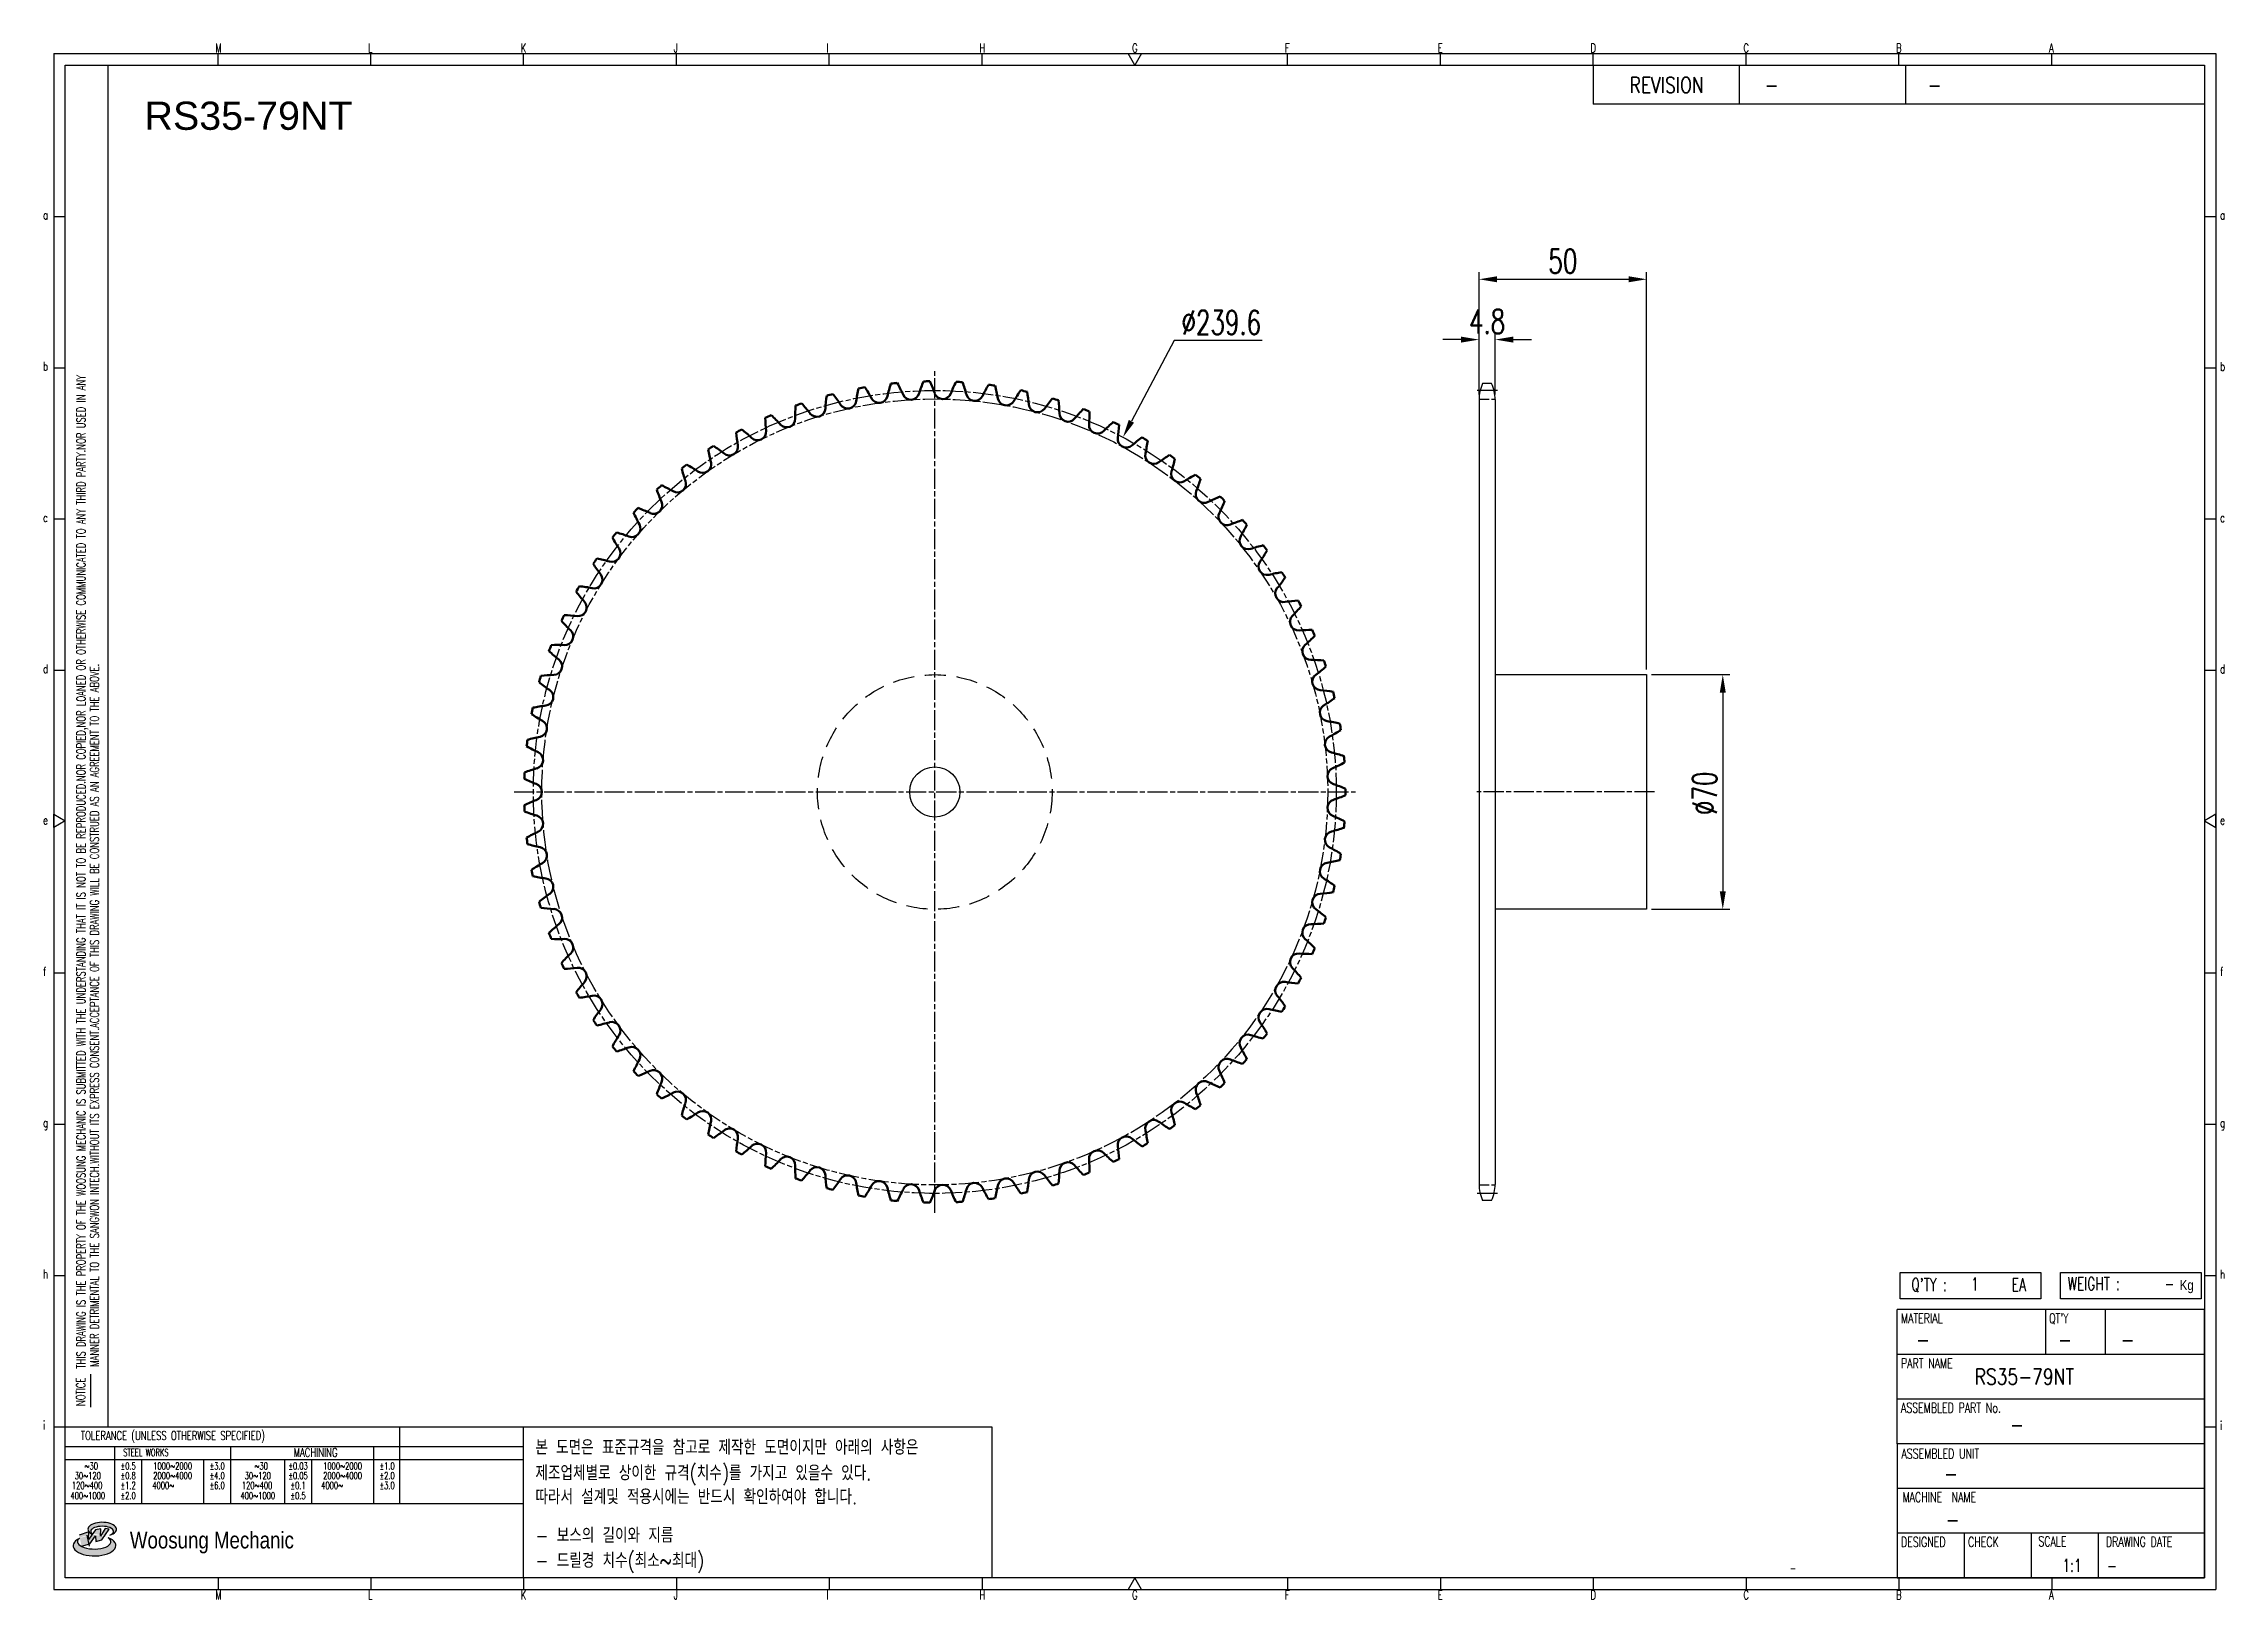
# Model space of a CAD drawing. Header units: millimetres. Extents: x -44813 to -44162, y 1095 to 1559.
import ezdxf
from ezdxf.enums import TextEntityAlignment as Align

# ---------------------------------------------------------------- set-up
doc = ezdxf.new("R2010")
doc.units = ezdxf.units.MM
for name, pattern in [('AM_ISO02W050', [7.5, 6, -1.5]), ('AM_ISO02W050x2', [3.75, 3, -0.75]), ('AM_ISO08W050', [18, 12, -1.5, 3, -1.5]), ('AM_ISO08W050x2', [9, 6, -0.75, 1.5, -0.75]), ('HIDDEN', [9.525, 6.35, -3.175])]:
    doc.linetypes.add(name, pattern=pattern)
for name, color, linetype, lineweight in [('AM_0N', 7, 'Continuous', 50), ('AM_3N', 6, 'AM_ISO02W050', 25), ('AM_7', 4, 'AM_ISO08W050', 25), ('AM_7N', 4, 'AM_ISO08W050', 25)]:
    doc.layers.add(name, color=color, linetype=linetype, lineweight=lineweight)
for name, color, linetype in [('HL', 2, 'HIDDEN'), ('S-DIM', 7, 'Continuous'), ('TITLE', 7, 'Continuous'), ('도면레이아웃', 7, 'Continuous')]:
    doc.layers.add(name, color=color, linetype=linetype)
doc.styles.add('HAN', font='ROMANS.shx', dxfattribs={"width": 0.7, "bigfont": 'whgtxt.shx'})
doc.styles.add('HKD_ST2', font='romans.shx', dxfattribs={"width": 0.7, "height": 4, "bigfont": '@extfont2.shx'})
doc.styles.add('HSG', font='SIMPLEX.shx', dxfattribs={"width": 0.7, "bigfont": 'HSG.shx'})
doc.styles.add('ROMANS', font='romans.shx', dxfattribs={"width": 0.7, "bigfont": 'whgtxt.shx'})
doc.styles.add('SLDTEXTSTYLE4', font='arial.ttf', dxfattribs={"width": 0.8})
doc.styles.get("Standard").update_dxf_attribs({"font": 'arial.ttf'})
doc.dimstyles.new('APP16', dxfattribs={"dimscale": 3, "dimtxt": 2.4, "dimasz": 1.8, "dimexe": 0.7, "dimexo": 0.5, "dimgap": 0.6, "dimtad": 1, "dimtoh": 1, "dimdec": 1, "dimrnd": 0.01, "dimzin": 9, "dimdsep": 46, "dimtxsty": 'HSG', "dimcen": 0, "dimclrd": 1, "dimclre": 1, "dimclrt": 256, "dimazin": 2, "dimtp": 1, "dimtm": 1, "dimtfac": 0.5, "dimtdec": 1, "dimtofl": 0, "dimtmove": 0, "dimatfit": 3, "dimfxl": 0, "dimtvp": 1, "dimtolj": 2, "dimlwd": -1, "dimlwe": -1, "dimarcsym": 0})

# ---------------------------------------------------------------- blocks, each defined once
blk = doc.blocks.new('SUYWSHJH')
at = {"layer": '도면레이아웃'}
h = blk.add_hatch(color=10, dxfattribs=at)
h.paths.add_polyline_path([(1.544, 35.177), (1.554, 34.966), (1.779, 35.034), (2.054, 35.422), (1.908, 35.446), (1.728, 35.167), (1.741, 35.439), (1.547, 35.405), (1.292, 35.041), (1.295, 35.33), (0.943, 35.208), (1.03, 34.8), (1.336, 34.885)])
edge = h.paths.add_edge_path()
edge.add_ellipse((1.795, 35.421), major_axis=(-0.53, 0), ratio=0.487785, start_angle=122.36065, end_angle=403.39574)
edge.add_line((1.411, 35.244), (1.419, 35.261))
edge.add_ellipse((1.798, 35.344), major_axis=(-0.423, 0), ratio=0.444396, start_angle=131.58977, end_angle=386.19408, ccw=False)
edge = h.paths.add_edge_path()
edge.add_ellipse((1.512, 34.815), major_axis=(-0.793, 0), ratio=0.480113, start_angle=314.67633, end_angle=590.85213)
edge.add_ellipse((1.501, 34.958), major_axis=(-0.62, 0), ratio=0.43311, start_angle=331.7024, end_angle=574.42495, ccw=False)
for p, q in [((0, 90.118), (80.15, 90.118)), ((0, 90.118), (0, 33.191)), ((6.089, 89.693), (6.089, 90.118)), ((11.753, 89.693), (11.753, 90.118)), ((17.418, 89.693), (17.418, 90.118)), ((23.082, 89.693), (23.082, 90.118)), ((28.746, 89.693), (28.746, 90.118)), ((34.411, 89.693), (34.411, 90.118)), ((45.739, 89.693), (45.739, 90.118)), ((51.404, 89.693), (51.404, 90.118)), ((57.068, 89.693), (57.068, 90.118)), ((62.732, 89.693), (62.732, 90.118)), ((68.397, 89.693), (68.397, 90.118)), ((74.061, 89.693), (74.061, 90.118)), ((80.15, 90.118), (80.15, 33.191)), ((0, 84.085), (0.425, 84.085)), ((79.725, 84.085), (80.15, 84.085)), ((0, 78.478), (0.425, 78.478)), ((79.725, 78.478), (80.15, 78.478)), ((0, 72.87), (0.425, 72.87)), ((79.725, 72.87), (80.15, 72.87)), ((0, 67.262), (0.425, 67.262)), ((79.725, 67.262), (80.15, 67.262)), ((0, 56.047), (0.425, 56.047)), ((79.725, 56.047), (80.15, 56.047)), ((0, 50.439), (0.425, 50.439)), ((79.725, 50.439), (80.15, 50.439)), ((0, 44.832), (0.425, 44.832)), ((79.725, 44.832), (80.15, 44.832)), ((1.377, 39.947), (1.377, 41.174)), ((0, 39.224), (0.425, 39.224)), ((79.725, 39.224), (80.15, 39.224)), ((0, 33.191), (80.15, 33.191)), ((6.089, 33.616), (6.089, 33.191)), ((11.753, 33.616), (11.753, 33.191)), ((17.418, 33.616), (17.418, 33.191)), ((23.082, 33.616), (23.082, 33.191)), ((28.746, 33.616), (28.746, 33.191)), ((34.411, 33.616), (34.411, 33.191)), ((45.739, 33.616), (45.739, 33.191)), ((51.404, 33.616), (51.404, 33.191)), ((57.068, 33.616), (57.068, 33.191)), ((62.732, 33.616), (62.732, 33.191)), ((68.397, 33.616), (68.397, 33.191)), ((74.061, 33.616), (74.061, 33.191))]:
    blk.add_line(p, q)
at = {"color": 2}
for p, q in [((2.017, 39.224), (2.017, 89.693)), ((0.425, 39.224), (17.418, 39.224)), ((12.816, 39.224), (12.816, 36.382)), ((17.418, 33.616), (17.418, 39.224)), ((0.425, 38.487), (17.418, 38.487)), ((0.425, 38.012), (17.418, 38.012)), ((2.257, 38.487), (2.257, 36.382)), ((3.257, 38.012), (3.257, 36.382)), ((5.557, 38.012), (5.557, 36.382)), ((6.557, 38.5), (6.557, 36.382)), ((8.557, 38.012), (8.557, 36.382)), ((9.557, 38.026), (9.557, 36.382)), ((11.857, 38.487), (11.857, 36.382)), ((0.425, 36.382), (17.418, 36.382))]:
    blk.add_line(p, q, dxfattribs=at)
at = {"color": 6, "ltscale": 0.5}
for p, q in [((57.068, 89.693), (57.068, 88.246)), ((62.47, 89.693), (62.47, 88.246)), ((68.635, 89.693), (68.635, 88.246)), ((79.725, 88.246), (57.068, 88.246)), ((68.336, 38.59), (68.336, 43.563)), ((79.725, 43.563), (68.336, 43.563)), ((73.827, 43.563), (73.827, 41.905)), ((76.037, 43.563), (76.037, 41.905)), ((79.725, 38.59), (79.725, 43.563)), ((79.725, 41.905), (68.336, 41.905)), ((79.725, 40.248), (68.336, 40.248)), ((68.336, 38.59), (68.336, 33.616)), ((79.725, 38.59), (68.336, 38.59)), ((79.725, 33.616), (79.725, 38.59)), ((79.725, 36.932), (68.336, 36.932)), ((79.725, 35.274), (68.336, 35.274)), ((70.822, 33.616), (70.822, 35.274)), ((73.309, 33.616), (73.309, 35.274)), ((75.796, 33.616), (75.796, 35.274)), ((68.336, 33.616), (79.725, 33.616))]:
    blk.add_line(p, q, dxfattribs=at)
for points in [[(40.075, 89.693), (39.83, 90.118), (40.32, 90.118)], [(0.425, 89.693), (79.725, 89.693), (79.725, 33.616), (0.425, 33.616)], [(0.425, 61.679), (0, 61.433), (0, 61.924)], [(79.725, 61.679), (80.15, 61.433), (80.15, 61.924)], [(40.075, 33.616), (39.83, 33.191), (40.32, 33.191)]]:
    blk.add_lwpolyline(points, close=True)
at = {"layer": 'TITLE', "color": 20}
for p, q in [((68.449, 43.961), (68.449, 44.936)), ((68.449, 44.936), (73.654, 44.936)), ((73.654, 44.936), (73.654, 43.961)), ((74.39, 43.961), (74.39, 44.936)), ((74.39, 44.936), (79.595, 44.936)), ((79.595, 44.936), (79.595, 43.961)), ((73.654, 43.961), (68.449, 43.961)), ((79.595, 43.961), (74.39, 43.961))]:
    blk.add_line(p, q, dxfattribs=at)
at = {"layer": '도면레이아웃'}
for p, q in [((1.295, 35.33), (0.943, 35.208)), ((1.03, 34.8), (1.336, 34.885)), ((1.224, 35.208), (1.311, 34.8)), ((1.224, 35.208), (1.224, 35.208)), ((1.547, 35.405), (1.292, 35.041)), ((1.292, 35.041), (1.295, 35.33)), ((1.336, 34.885), (1.544, 35.177)), ((1.419, 35.261), (1.411, 35.244)), ((1.544, 35.177), (1.554, 34.966)), ((1.741, 35.439), (1.547, 35.405)), ((1.554, 34.966), (1.779, 35.034)), ((1.908, 35.446), (1.728, 35.167)), ((1.728, 35.167), (1.741, 35.439)), ((1.779, 35.034), (2.054, 35.422)), ((2.054, 35.422), (1.908, 35.446))]:
    blk.add_line(p, q, dxfattribs=at)
for centre, major_axis, ratio, start_param, end_param in [((1.795, 35.421), (-0.53, 0), 0.487785, 2.135596, 7.040584), ((1.512, 34.815), (-0.793, 0), 0.480113, 5.492138, 10.312315), ((1.501, 34.958), (-0.62, 0), 0.43311, 5.789299, 10.025607), ((1.798, 35.344), (-0.423, 0), 0.444396, 2.296675, 6.740358)]:
    blk.add_ellipse(centre, major_axis=major_axis, ratio=ratio, start_param=start_param, end_param=end_param, dxfattribs=at)
at = {"color": 4, "style": 'HKD_ST2', "width": 0.7}
for s, p in [('M', (5.988, 90.164)), ('L', (11.652, 90.164)), ('K', (17.316, 90.164)), ('J', (22.981, 90.164)), ('I', (28.645, 90.164)), ('H', (34.309, 90.164)), ('G', (39.974, 90.164)), ('F', (45.638, 90.164)), ('E', (51.302, 90.164)), ('D', (56.967, 90.164)), ('C', (62.631, 90.164)), ('B', (68.295, 90.164)), ('A', (73.96, 90.164)), ('a', (-0.395, 83.976)), ('a', (80.305, 83.97)), ('b', (-0.395, 78.368)), ('b', (80.305, 78.362)), ('c', (-0.395, 72.76)), ('c', (80.305, 72.754)), ('d', (-0.395, 67.153)), ('d', (80.305, 67.147)), ('e', (-0.395, 61.545)), ('e', (80.305, 61.539)), ('f', (-0.395, 55.937)), ('f', (80.305, 55.931)), ('g', (-0.395, 50.33)), ('g', (80.305, 50.324)), ('h', (-0.395, 44.722)), ('h', (80.305, 44.716)), ('i', (-0.395, 39.114)), ('i', (80.305, 39.108)), ('M', (5.988, 32.824)), ('L', (11.652, 32.824)), ('K', (17.316, 32.824)), ('J', (22.981, 32.824)), ('I', (28.645, 32.824)), ('H', (34.309, 32.824)), ('G', (39.974, 32.824)), ('F', (45.638, 32.824)), ('E', (51.302, 32.824)), ('D', (56.967, 32.824)), ('C', (62.631, 32.824)), ('B', (68.295, 32.824)), ('A', (73.96, 32.824))]:
    blk.add_text(s, height=0.326, dxfattribs=at).set_placement(p)
for s, height, style, width, p in [('REVISION', 0.5806, 'HAN', 0.8, (58.415, 88.664)), ('-', 0.581, 'HAN', 0.8, (63.426, 88.664)), ('-', 0.581, 'HAN', 0.8, (69.468, 88.664)), ("Q'TY : ", 0.4746, 'HKD_ST2', 0.7, (68.857, 44.253)), ('1', 0.475, 'HKD_ST2', 0.7, (71.071, 44.275)), ('EA', 0.4746, 'HKD_ST2', 0.7, (72.578, 44.253)), ('WEIGHT : ', 0.4746, 'HKD_ST2', 0.7, (74.65, 44.286)), ('-', 0.581, 'HAN', 0.8, (69.029, 42.157)), ('-', 0.581, 'HAN', 0.8, (74.289, 42.157)), ('-', 0.581, 'HAN', 0.8, (76.623, 42.157)), ('-', 0.581, 'HAN', 0.8, (72.515, 39.013)), ('-', 0.581, 'HAN', 0.8, (70.067, 37.189)), ('-', 0.581, 'HAN', 0.8, (70.126, 35.48)), ('1:1', 0.4746, 'HKD_ST2', 0.7, (74.458, 33.848)), ('-', 0.475, 'HKD_ST2', 0.7, (76.112, 33.837))]:
    blk.add_text(s, height=height, dxfattribs=dict(style=style, width=width)).set_placement(p)
at = {"color": 1, "style": 'HKD_ST2', "width": 0.7}
for s, p in [(' THIS DRAWING IS THE PROPERTY OF THE WOOSUNG MECHANIC IS SUBMITTED WITH THE UNDERSTANDING THAT IT IS NOT TO BE REPRODUCED.NOR COPIED,NOR LOANED OR OTHERWISE COMMUNICATED TO ANY THIRD PARTY.NOR USED IN ANY', (1.173, 41.217)), ('MANNER DETRIMENTAL TO THE SANGWON INTECH.WITHOUT ITS EXPRESS CONSENT.ACCEPTANCE OF THIS DRAWING WILL BE CONSTRUED AS AN AGREEMENT TO THE ABOVE.', (1.672, 41.447))]:
    blk.add_text(s, height=0.326266, rotation=90, dxfattribs=at).set_placement(p)
at = {"style": 'HKD_ST2', "width": 0.7}
blk.add_text('-', height=0.475, dxfattribs=at).set_placement((78.613, 44.286), align=Align.RIGHT)
at = {"color": 4, "style": 'HKD_ST2', "width": 0.7}
for s, height, p in [('MATERIAL', 0.3651, (68.474, 43.425)), ("QT'Y", 0.3651, (73.965, 43.425)), ('PART NAME', 0.3651, (68.474, 41.756)), ('ASSEMBLED PART No.', 0.36511, (68.474, 40.109)), ('ASSEMBLED UNIT', 0.36511, (68.49, 38.408)), ('MACHINE  NAME', 0.36511, (68.532, 36.794)), ('DESIGNED', 0.3651, (68.474, 35.136)), ('CHECK', 0.3651, (70.961, 35.136)), ('SCALE', 0.3651, (73.566, 35.153)), ('DRAWING DATE', 0.36511, (76.071, 35.141))]:
    blk.add_text(s, height=height, dxfattribs=at).set_placement(p, align=Align.TOP_LEFT)
at = {"style": 'HKD_ST2', "width": 0.7}
blk.add_text('NOTICE', height=0.3263, rotation=90, dxfattribs=at).set_placement((1.163, 39.988))
for s, height, style, width, p in [('TOLERANCE (UNLESS OTHERWISE SPECIFIED)', 0.32627, 'HKD_ST2', 0.7, (4.417, 38.896)), ('-', 0.326, 'ROMANS', 0.65, (64.469, 33.975))]:
    blk.add_text(s, height=height, dxfattribs=dict(style=style, width=width)).set_placement(p, align=Align.MIDDLE_CENTER)
at = {"color": 4, "style": 'HKD_ST2', "width": 0.7}
for s, height, p in [('STEEL WORKS', 0.26101, (3.416, 38.268)), ('MACHINING', 0.3263, (9.707, 38.27)), ('%%P0.5', 0.261, (2.757, 37.762)), ('%%P0.8', 0.261, (2.757, 37.411)), ('%%P3.0', 0.261, (6.057, 37.762)), ('%%P4.0', 0.261, (6.057, 37.411)), ('%%P0.03', 0.261, (9.057, 37.762)), ('%%P0.05', 0.261, (9.057, 37.411)), ('%%P1.0', 0.261, (12.357, 37.762)), ('%%P2.0', 0.261, (12.357, 37.411)), ('%%P1.2', 0.261, (2.757, 37.045)), ('%%P2.0', 0.261, (2.757, 36.67)), ('%%P6.0', 0.261, (6.057, 37.045)), ('%%P0.1', 0.261, (9.057, 37.045)), ('%%P0.5', 0.261, (9.057, 36.67)), ('%%P3.0', 0.261, (12.357, 37.045))]:
    blk.add_text(s, height=height, dxfattribs=at).set_placement(p, align=Align.MIDDLE)
for s, height, p in [('30%%126120', 0.261, (1.263, 37.411)), ('%%12630', 0.261, (1.389, 37.762)), ('2000%%1264000', 0.26101, (4.407, 37.411)), ('1000%%1262000', 0.26101, (4.407, 37.762)), ('30%%126120', 0.261, (7.563, 37.411)), ('%%12630', 0.261, (7.689, 37.762)), ('2000%%1264000', 0.26101, (10.707, 37.411)), ('1000%%1262000', 0.26101, (10.707, 37.762)), ('400%%1261000', 0.26101, (1.263, 36.67)), ('120%%126400', 0.26101, (1.237, 37.045)), ('4000%%126', 0.261, (4.061, 37.045)), ('400%%1261000', 0.26101, (7.563, 36.67)), ('120%%126400', 0.26101, (7.537, 37.045)), ('4000%%126', 0.261, (10.321, 37.045))]:
    blk.add_text(s, height=height, dxfattribs=at).set_placement(p, align=Align.MIDDLE_CENTER)
at = {"color": 1, "style": 'SLDTEXTSTYLE4', "width": 0.8}
blk.add_text('Woosung Mechanic', height=0.61957, dxfattribs=at).set_placement((2.822, 34.711))
at = {"layer": 'TITLE', "width": 0.8}
blk.add_text('Kg', height=0.3789, dxfattribs=at).set_placement((78.807, 44.286))
blk = doc.blocks.new('*D945')
at = {"layer": 'Defpoints', "color": 0, "transparency": 16777216}
for p in [(-44334.74, 1370.5), (-44334.74, 1300.5), (-44312.02, 1300.5)]:
    blk.add_point(p, dxfattribs=at)
at = {"layer": 'S-DIM', "color": 1, "transparency": 16777216}
for p, q in [((-44333.24, 1370.5), (-44309.92, 1370.5)), ((-44312.02, 1365.1), (-44312.02, 1305.9)), ((-44333.24, 1300.5), (-44309.92, 1300.5))]:
    blk.add_line(p, q, dxfattribs=at)
for points in [[(-44312.92, 1365.1), (-44311.12, 1365.1), (-44312.02, 1370.5)], [(-44312.92, 1305.9), (-44311.12, 1305.9), (-44312.02, 1300.5)]]:
    blk.add_solid(points, dxfattribs=at)
at = {"layer": 'S-DIM', "transparency": 16777216, "insert": (-44317.42, 1335.11), "char_height": 7.2, "attachment_point": 5, "rotation": 90, "style": 'HSG'}
blk.add_mtext('\\A2;%%c70', dxfattribs=at)
blk = doc.blocks.new('*D946')
at = {"layer": 'Defpoints', "color": 0, "transparency": 16777216}
for p in [(-44379.94, 1470.47), (-44384.74, 1452.57), (-44379.94, 1452.57)]:
    blk.add_point(p, dxfattribs=at)
at = {"layer": 'S-DIM', "color": 1, "transparency": 16777216}
for p, q in [((-44384.74, 1454.07), (-44384.74, 1472.57)), ((-44379.94, 1454.07), (-44379.94, 1472.57)), ((-44390.14, 1470.47), (-44395.54, 1470.47)), ((-44374.54, 1470.47), (-44369.14, 1470.47))]:
    blk.add_line(p, q, dxfattribs=at)
for points in [[(-44390.14, 1471.37), (-44390.14, 1469.57), (-44384.74, 1470.47)], [(-44374.54, 1471.37), (-44374.54, 1469.57), (-44379.94, 1470.47)]]:
    blk.add_solid(points, dxfattribs=at)
at = {"layer": 'S-DIM', "transparency": 16777216, "insert": (-44382.34, 1475.87), "char_height": 7.2, "attachment_point": 5, "style": 'HSG'}
blk.add_mtext('\\A2;4.8', dxfattribs=at)
blk = doc.blocks.new('*D947')
at = {"layer": 'Defpoints', "color": 0, "transparency": 16777216}
for p in [(-44334.74, 1488.47), (-44384.74, 1452.57), (-44334.74, 1370.5)]:
    blk.add_point(p, dxfattribs=at)
at = {"layer": 'S-DIM', "color": 1, "transparency": 16777216}
for p, q in [((-44384.74, 1454.07), (-44384.74, 1490.57)), ((-44334.74, 1372), (-44334.74, 1490.57)), ((-44379.34, 1488.47), (-44340.14, 1488.47))]:
    blk.add_line(p, q, dxfattribs=at)
for points in [[(-44379.34, 1489.37), (-44379.34, 1487.57), (-44384.74, 1488.47)], [(-44340.14, 1489.37), (-44340.14, 1487.57), (-44334.74, 1488.47)]]:
    blk.add_solid(points, dxfattribs=at)
at = {"layer": 'S-DIM', "transparency": 16777216, "insert": (-44359.74, 1493.87), "char_height": 7.2, "attachment_point": 5, "style": 'HSG'}
blk.add_mtext('\\A2;50', dxfattribs=at)
blk = doc.blocks.new('*D944')
at = {"layer": 'Defpoints', "color": 0, "transparency": 16777216}
for p in [(-44490.99, 1441.33), (-44603.26, 1229.68)]:
    blk.add_point(p, dxfattribs=at)
at = {"layer": 'S-DIM', "color": 1, "transparency": 16777216}
for p, q in [((-44475.69, 1470.18), (-44488.46, 1446.1)), ((-44449.41, 1470.18), (-44475.69, 1470.18))]:
    blk.add_line(p, q, dxfattribs=at)
blk.add_solid([(-44489.26, 1446.52), (-44487.67, 1445.67), (-44490.99, 1441.33)], dxfattribs=at)
at = {"layer": 'S-DIM', "transparency": 16777216, "insert": (-44461.65, 1475.58), "char_height": 7.2, "attachment_point": 5, "style": 'HSG'}
blk.add_mtext('\\A2;∅239.6', dxfattribs=at)

msp = doc.modelspace()

# ---------------------------------------------------------------- linework, layer by layer
for p, q in [((-44384.74, 1452.57), (-44384.74, 1218.43)), ((-44381.01, 1457.37), (-44383.67, 1457.37)), ((-44379.94, 1452.57), (-44379.94, 1218.43)), ((-44381.01, 1213.63), (-44383.67, 1213.63))]:
    msp.add_line(p, q)
msp.add_lwpolyline([(-44379.94, 1370.5), (-44334.74, 1370.5), (-44334.74, 1300.5), (-44379.94, 1300.5)])
at = {"color": 4}
msp.add_lwpolyline([(-44669.82, 1146.12), (-44530.08, 1146.12), (-44530.08, 1100.98), (-44669.82, 1100.98)], close=True, dxfattribs=at)
msp.add_circle((-44547.13, 1335.5), 7.5)
for centre, start, end in [((-44373.44, 1452.57), 154.86334, 180), ((-44391.24, 1452.57), 0, 25.13666), ((-44373.44, 1218.43), 180, 205.13666), ((-44391.24, 1218.43), 334.86334, 0)]:
    msp.add_arc(centre, 11.3, start, end)
at = {"layer": 'AM_0N'}
for centre, radius, start, end in [((-44504.64, 1439.79), 49.38, 158.34452, 162.8481), ((-44547.13, 1335.5), 122.55, 90.68756, 91.59092), ((-44593.73, 1438.02), 49.38, 19.43038, 23.93396), ((-44496.49, 1436.08), 49.38, 153.78756, 158.29114), ((-44547.13, 1335.5), 122.55, 86.13059, 87.03396), ((-44585.44, 1441.39), 49.38, 14.87342, 19.377), ((-44547.13, 1335.5), 122.55, 108.9154, 109.81877), ((-44623.46, 1418.29), 49.38, 37.65823, 42.16181), ((-44530.49, 1446.87), 49.38, 172.01541, 176.51899), ((-44547.13, 1335.5), 122.55, 104.35844, 105.26181), ((-44616.64, 1424.1), 49.38, 33.10127, 37.60485), ((-44573.13, 1452.46), 2.57, 213.10127, 351.96203), ((-44521.69, 1445.2), 49.38, 167.45844, 171.96203), ((-44547.13, 1335.5), 122.55, 99.80148, 100.70485), ((-44609.38, 1429.34), 49.38, 28.5443, 33.04788), ((-44563.75, 1454.16), 2.57, 208.5443, 347.40506), ((-44513.06, 1442.83), 49.38, 162.90148, 167.40506), ((-44547.13, 1335.5), 122.55, 95.24452, 96.14789), ((-44601.73, 1433.99), 49.38, 23.98734, 28.49092), ((-44554.27, 1455.11), 2.57, 203.98734, 342.8481), ((-44544.75, 1455.29), 2.57, 199.43038, 338.29114), ((-44535.24, 1454.73), 2.57, 194.87342, 333.73418), ((-44488.66, 1431.74), 49.38, 149.2306, 153.73418), ((-44547.13, 1335.5), 122.55, 81.57363, 82.477), ((-44576.9, 1444.1), 49.38, 10.31646, 14.82004), ((-44525.8, 1453.4), 2.57, 190.31646, 329.17722), ((-44481.19, 1426.79), 49.38, 144.67363, 149.17722), ((-44547.13, 1335.5), 122.55, 77.01667, 77.92004), ((-44568.18, 1446.12), 49.38, 5.75949, 10.26307), ((-44516.5, 1451.34), 2.57, 185.75949, 324.62025), ((-44474.15, 1421.26), 49.38, 140.11667, 144.62025), ((-44547.13, 1335.5), 122.55, 72.45971, 73.36308), ((-44559.33, 1447.45), 49.38, 1.20253, 5.70611), ((-44547.13, 1335.5), 122.55, 113.47237, 114.37574), ((-44548.34, 1448.1), 49.38, 181.12933, 185.63291), ((-44629.79, 1411.97), 49.38, 42.21519, 46.71877), ((-44591.32, 1446.87), 2.57, 222.21519, 1.07595), ((-44539.39, 1447.84), 49.38, 176.57237, 181.07595), ((-44582.34, 1450.03), 2.57, 217.65823, 356.51899), ((-44507.39, 1448.54), 2.57, 181.20253, 320.06329), ((-44467.57, 1415.19), 49.38, 135.55971, 140.06329), ((-44547.13, 1335.5), 122.55, 67.90275, 68.80611), ((-44550.39, 1448.06), 49.38, 356.64557, 1.14915), ((-44498.54, 1445.02), 2.57, 176.64557, 315.50633), ((-44461.49, 1408.62), 49.38, 131.00275, 135.50633), ((-44547.13, 1335.5), 122.55, 63.34578, 64.24915), ((-44541.44, 1447.97), 49.38, 352.08861, 356.59219), ((-44547.13, 1335.5), 122.55, 122.58629, 123.48966), ((-44640.86, 1397.91), 49.38, 51.32911, 55.8327), ((-44608.41, 1438.46), 2.57, 231.32911, 10.18987), ((-44547.13, 1335.5), 122.55, 118.02933, 118.9327), ((-44557.28, 1447.65), 49.38, 185.68629, 190.18987), ((-44635.61, 1405.16), 49.38, 46.77215, 51.27573), ((-44600.03, 1443.01), 2.57, 226.77215, 5.63291), ((-44489.99, 1440.82), 2.57, 172.08861, 310.94937), ((-44455.95, 1401.59), 49.38, 126.44579, 130.94937), ((-44547.13, 1335.5), 122.55, 58.78882, 59.69219), ((-44532.52, 1447.16), 49.38, 347.53165, 352.03523), ((-44547.13, 1335.5), 122.55, 127.14325, 128.04662), ((-44574.92, 1444.63), 49.38, 194.80022, 199.3038), ((-44645.52, 1390.26), 49.38, 55.88608, 60.38966), ((-44616.39, 1433.27), 2.57, 235.88608, 14.74684), ((-44566.16, 1446.49), 49.38, 190.24325, 194.74684), ((-44481.8, 1435.94), 2.57, 167.53165, 306.39241), ((-44450.99, 1394.13), 49.38, 121.88882, 126.39241), ((-44547.13, 1335.5), 122.55, 54.23186, 55.13523), ((-44523.7, 1445.65), 49.38, 342.97468, 347.47826), ((-44547.13, 1335.5), 122.55, 131.70021, 132.60358), ((-44583.5, 1442.07), 49.38, 199.35718, 203.86076), ((-44649.56, 1382.27), 49.38, 60.44304, 64.94662), ((-44623.94, 1427.46), 2.57, 240.44304, 19.3038), ((-44474.03, 1430.44), 2.57, 162.97468, 301.83544), ((-44446.63, 1386.31), 49.38, 117.33186, 121.83544), ((-44547.13, 1335.5), 122.55, 49.6749, 50.57827), ((-44466.72, 1424.33), 2.57, 158.41772, 297.27848), ((-44515.02, 1443.44), 49.38, 338.41772, 342.9213), ((-44547.13, 1335.5), 122.55, 136.25718, 137.16055), ((-44591.85, 1438.85), 49.38, 203.91414, 208.41772), ((-44652.96, 1373.99), 49.38, 65, 69.50358), ((-44631, 1421.06), 2.57, 245, 23.86076), ((-44442.91, 1378.16), 49.38, 112.7749, 117.27848), ((-44459.92, 1417.66), 2.57, 153.86076, 292.72152), ((-44506.55, 1440.54), 49.38, 333.86076, 338.36434), ((-44547.13, 1335.5), 122.55, 45.11794, 46.0213), ((-44547.13, 1335.5), 122.55, 140.81414, 141.71751), ((-44655.68, 1365.46), 49.38, 69.55696, 74.06054), ((-44637.54, 1414.13), 2.57, 249.55696, 28.41772), ((-44439.85, 1369.75), 49.38, 108.21794, 112.72152), ((-44498.33, 1436.99), 49.38, 329.3038, 333.80738), ((-44547.13, 1335.5), 122.55, 40.56097, 41.46434), ((-44643.5, 1406.7), 2.57, 254.11392, 32.97468), ((-44599.92, 1434.97), 49.38, 208.4711, 212.97468), ((-44453.66, 1410.47), 2.57, 149.3038, 288.16456), ((-44437.47, 1361.12), 49.38, 103.66098, 108.16456), ((-44490.42, 1432.79), 49.38, 324.74684, 329.25042), ((-44547.13, 1335.5), 122.55, 36.00401, 36.90738), ((-44648.85, 1398.81), 2.57, 258.67089, 37.53165), ((-44547.13, 1335.5), 122.55, 145.3711, 146.27447), ((-44607.66, 1430.46), 49.38, 213.02806, 217.53165), ((-44657.72, 1356.74), 49.38, 74.11392, 78.61751), ((-44448, 1402.81), 2.57, 144.74684, 283.60759), ((-44435.78, 1352.32), 49.38, 99.10401, 103.60759), ((-44482.87, 1427.98), 49.38, 320.18987, 324.69345), ((-44547.13, 1335.5), 122.55, 31.44705, 32.35042), ((-44547.13, 1335.5), 122.55, 149.92806, 150.83143), ((-44615.01, 1425.35), 49.38, 217.58503, 222.08861), ((-44659.05, 1347.88), 49.38, 78.67089, 83.17447), ((-44442.97, 1394.72), 2.57, 140.18987, 279.05063), ((-44434.8, 1343.42), 49.38, 94.54705, 99.05063), ((-44547.13, 1335.5), 122.55, 26.89009, 27.79346), ((-44547.13, 1335.5), 122.55, 154.48502, 155.38839), ((-44621.94, 1419.67), 49.38, 222.14199, 226.64557), ((-44659.68, 1338.95), 49.38, 83.22785, 87.73143), ((-44653.56, 1390.53), 2.57, 263.22785, 42.08861), ((-44438.59, 1386.26), 2.57, 135.63291, 274.49367), ((-44475.73, 1422.58), 49.38, 315.63291, 320.13649), ((-44657.59, 1381.9), 2.57, 267.78481, 46.64557), ((-44434.52, 1334.47), 49.38, 89.99009, 94.49367), ((-44469.03, 1416.63), 49.38, 311.07595, 315.57953), ((-44547.13, 1335.5), 122.55, 22.33313, 23.23649), ((-44547.13, 1335.5), 122.55, 159.04199, 159.94536), ((-44628.39, 1413.46), 49.38, 226.69895, 231.20253), ((-44659.6, 1330), 49.38, 87.78481, 92.28839), ((-44660.93, 1372.98), 2.57, 272.34177, 51.20253), ((-44434.9, 1377.47), 2.57, 131.07595, 269.93671), ((-44434.96, 1325.53), 49.38, 85.43313, 89.93671), ((-44547.13, 1335.5), 122.55, 17.77616, 18.67953), ((-44547.13, 1335.5), 122.55, 163.59895, 164.50232), ((-44634.32, 1406.76), 49.38, 231.25591, 235.75949), ((-44658.81, 1321.08), 49.38, 92.34177, 96.84535), ((-44431.92, 1368.43), 2.57, 126.51899, 265.37975), ((-44462.83, 1410.17), 49.38, 306.51899, 311.02257), ((-44547.13, 1335.5), 122.55, 168.15591, 169.05928), ((-44657.31, 1312.25), 49.38, 96.89873, 101.40232), ((-44663.55, 1363.82), 2.57, 276.89873, 55.75949), ((-44429.67, 1359.17), 2.57, 121.96203, 260.82278), ((-44436.11, 1316.65), 49.38, 80.87617, 85.37975), ((-44457.17, 1403.24), 49.38, 301.96203, 306.46561), ((-44547.13, 1335.5), 122.55, 13.2192, 14.12257), ((-44639.71, 1399.61), 49.38, 235.81287, 240.31646), ((-44665.43, 1354.48), 2.57, 281.4557, 60.31646), ((-44437.96, 1307.89), 49.38, 76.3192, 80.82278), ((-44452.07, 1395.88), 49.38, 297.40506, 301.90864), ((-44547.13, 1335.5), 122.55, 8.66224, 9.56561), ((-44547.13, 1335.5), 122.55, 172.71287, 173.61624), ((-44644.51, 1392.05), 49.38, 240.36984, 244.87342), ((-44655.12, 1303.57), 49.38, 101.4557, 105.95928), ((-44666.57, 1345.02), 2.57, 286.01266, 64.87342), ((-44428.16, 1349.76), 2.57, 117.40506, 256.26582), ((-44440.49, 1299.3), 49.38, 71.76224, 76.26582), ((-44547.13, 1335.5), 122.55, 177.26983, 178.1732), ((-44652.24, 1295.09), 49.38, 106.01266, 110.51624), ((-44427.41, 1340.26), 2.57, 112.8481, 251.70886), ((-44447.57, 1388.13), 49.38, 292.8481, 297.35168), ((-44547.13, 1335.5), 122.55, 4.10528, 5.00865), ((-44648.69, 1384.13), 49.38, 244.9268, 249.43038), ((-44666.94, 1335.5), 2.57, 290.56962, 69.43038), ((-44443.71, 1290.95), 49.38, 67.20528, 71.70886), ((-44443.71, 1380.06), 49.38, 288.29114, 292.79472), ((-44547.13, 1335.5), 122.55, 359.54832, 0.45168), ((-44648.69, 1286.87), 49.38, 110.56962, 115.0732), ((-44547.13, 1335.5), 122.55, 181.8268, 182.73017), ((-44652.24, 1375.91), 49.38, 249.48376, 253.98734), ((-44666.57, 1325.98), 2.57, 295.12658, 73.98734), ((-44427.41, 1330.74), 2.57, 108.29114, 247.1519), ((-44447.57, 1282.87), 49.38, 62.64832, 67.1519), ((-44644.51, 1278.95), 49.38, 115.12658, 119.63016), ((-44547.13, 1335.5), 122.55, 186.38376, 187.28713), ((-44428.16, 1321.24), 2.57, 103.73418, 242.59494), ((-44440.49, 1371.7), 49.38, 283.73418, 288.23776), ((-44547.13, 1335.5), 122.55, 354.99135, 355.89472), ((-44655.12, 1367.43), 49.38, 254.04072, 258.5443), ((-44665.43, 1316.52), 2.57, 299.68354, 78.5443), ((-44437.96, 1363.11), 49.38, 279.17722, 283.6808), ((-44452.07, 1275.13), 49.38, 58.09136, 62.59494), ((-44547.13, 1335.5), 122.55, 350.43439, 351.33776), ((-44639.71, 1271.4), 49.38, 119.68354, 124.18713), ((-44547.13, 1335.5), 122.55, 190.94072, 191.84409), ((-44657.31, 1358.75), 49.38, 258.59768, 263.10127), ((-44663.55, 1307.18), 2.57, 304.24051, 83.10127), ((-44429.67, 1311.83), 2.57, 99.17722, 238.03797), ((-44457.17, 1267.77), 49.38, 53.53439, 58.03797), ((-44634.32, 1264.24), 49.38, 124.24051, 128.74409), ((-44547.13, 1335.5), 122.55, 195.49768, 196.40105), ((-44431.92, 1302.58), 2.57, 94.62025, 233.48101), ((-44436.11, 1354.35), 49.38, 274.62025, 279.12383), ((-44547.13, 1335.5), 122.55, 345.87743, 346.7808), ((-44658.81, 1349.92), 49.38, 263.15465, 267.65823), ((-44628.39, 1257.54), 49.38, 128.79747, 133.30105), ((-44660.93, 1298.02), 2.57, 308.79747, 87.65823), ((-44434.9, 1293.53), 2.57, 90.06329, 228.92405), ((-44434.96, 1345.47), 49.38, 270.06329, 274.56687), ((-44462.83, 1260.83), 49.38, 48.97743, 53.48101), ((-44547.13, 1335.5), 122.55, 341.32047, 342.22384), ((-44547.13, 1335.5), 122.55, 200.05464, 200.95801), ((-44659.6, 1341), 49.38, 267.71161, 272.21519), ((-44657.59, 1289.1), 2.57, 313.35443, 92.21519), ((-44469.03, 1254.37), 49.38, 44.42047, 48.92405), ((-44547.13, 1335.5), 122.55, 336.76351, 337.66687), ((-44621.94, 1251.33), 49.38, 133.35443, 137.85801), ((-44547.13, 1335.5), 122.55, 204.61161, 205.51498), ((-44659.68, 1332.05), 49.38, 272.26857, 276.77215), ((-44653.56, 1280.47), 2.57, 317.91139, 96.77215), ((-44438.59, 1284.74), 2.57, 85.50633, 224.36709), ((-44475.73, 1248.42), 49.38, 39.86351, 44.36709), ((-44434.52, 1336.53), 49.38, 265.50633, 270.00991), ((-44615.01, 1245.65), 49.38, 137.91139, 142.41497), ((-44547.13, 1335.5), 122.55, 209.16857, 210.07194), ((-44442.97, 1276.28), 2.57, 80.94937, 219.81013), ((-44434.8, 1327.58), 49.38, 260.94937, 265.45295), ((-44547.13, 1335.5), 122.55, 332.20654, 333.10991), ((-44659.05, 1323.12), 49.38, 276.82553, 281.32911), ((-44648.85, 1272.19), 2.57, 322.46835, 101.32911), ((-44607.66, 1240.54), 49.38, 142.46835, 146.97194), ((-44448, 1268.19), 2.57, 76.39241, 215.25316), ((-44435.78, 1318.68), 49.38, 256.39241, 260.89599), ((-44482.87, 1243.03), 49.38, 35.30655, 39.81013), ((-44547.13, 1335.5), 122.55, 327.64958, 328.55295), ((-44547.13, 1335.5), 122.55, 213.72553, 214.6289), ((-44657.72, 1314.26), 49.38, 281.38249, 285.88608), ((-44643.5, 1264.31), 2.57, 327.02532, 105.88608), ((-44599.92, 1236.03), 49.38, 147.02532, 151.5289), ((-44453.66, 1260.53), 2.57, 71.83544, 210.6962), ((-44437.47, 1309.88), 49.38, 251.83544, 256.33902), ((-44490.42, 1238.21), 49.38, 30.74958, 35.25316), ((-44547.13, 1335.5), 122.55, 323.09262, 323.99599), ((-44547.13, 1335.5), 122.55, 218.28249, 219.18586), ((-44655.68, 1305.55), 49.38, 285.93946, 290.44304), ((-44637.54, 1256.87), 2.57, 331.58228, 110.44304), ((-44459.92, 1253.34), 2.57, 67.27848, 206.13924), ((-44498.33, 1234.01), 49.38, 26.19262, 30.6962), ((-44591.85, 1232.15), 49.38, 151.58228, 156.08586), ((-44547.13, 1335.5), 122.55, 222.83945, 223.74282), ((-44652.96, 1297.02), 49.38, 290.49642, 295), ((-44631, 1249.94), 2.57, 336.13924, 115), ((-44506.55, 1230.46), 49.38, 21.63566, 26.13924), ((-44439.85, 1301.25), 49.38, 247.27848, 251.78206), ((-44547.13, 1335.5), 122.55, 318.53566, 319.43903), ((-44583.5, 1228.93), 49.38, 156.13924, 160.64282), ((-44547.13, 1335.5), 122.55, 227.39642, 228.29979), ((-44649.56, 1288.73), 49.38, 295.05338, 299.55696), ((-44623.94, 1243.55), 2.57, 340.6962, 119.55696), ((-44474.03, 1240.56), 2.57, 58.16456, 197.02532), ((-44466.72, 1246.67), 2.57, 62.72152, 201.58228), ((-44515.02, 1227.57), 49.38, 17.0787, 21.58228), ((-44442.91, 1292.84), 49.38, 242.72152, 247.2251), ((-44547.13, 1335.5), 122.55, 313.9787, 314.88206), ((-44574.92, 1226.37), 49.38, 160.6962, 165.19978), ((-44547.13, 1335.5), 122.55, 231.95338, 232.85675), ((-44645.52, 1280.74), 49.38, 299.61034, 304.11392), ((-44616.39, 1237.73), 2.57, 345.25316, 124.11392), ((-44566.16, 1224.51), 49.38, 165.25316, 169.75675), ((-44481.8, 1235.06), 2.57, 53.60759, 192.46835), ((-44450.99, 1276.87), 49.38, 233.60759, 238.11118), ((-44523.7, 1225.36), 49.38, 12.52174, 17.02532), ((-44446.63, 1284.69), 49.38, 238.16456, 242.66814), ((-44547.13, 1335.5), 122.55, 309.42173, 310.3251), ((-44547.13, 1335.5), 122.55, 236.51034, 237.41371), ((-44640.86, 1273.09), 49.38, 304.1673, 308.67089), ((-44608.41, 1232.54), 2.57, 349.81013, 128.67089), ((-44557.28, 1223.35), 49.38, 169.81013, 174.31371), ((-44635.61, 1265.84), 49.38, 308.72427, 313.22785), ((-44600.03, 1228), 2.57, 354.36709, 133.22785), ((-44489.99, 1230.18), 2.57, 49.05063, 187.91139), ((-44541.44, 1223.04), 49.38, 3.40781, 7.91139), ((-44455.95, 1269.42), 49.38, 229.05063, 233.55421), ((-44547.13, 1335.5), 122.55, 300.30781, 301.21118), ((-44532.52, 1223.84), 49.38, 7.96477, 12.46835), ((-44547.13, 1335.5), 122.55, 304.86477, 305.76814), ((-44547.13, 1335.5), 122.55, 241.0673, 241.97067), ((-44548.34, 1222.9), 49.38, 174.36709, 178.87067), ((-44547.13, 1335.5), 122.55, 245.62426, 246.52763), ((-44629.79, 1259.03), 49.38, 313.28123, 317.78481), ((-44591.32, 1224.13), 2.57, 358.92405, 137.78481), ((-44539.39, 1223.16), 49.38, 178.92405, 183.42763), ((-44582.34, 1220.97), 2.57, 3.48101, 142.34177), ((-44507.39, 1222.46), 2.57, 39.93671, 178.79747), ((-44467.57, 1255.81), 49.38, 219.93671, 224.44029), ((-44498.54, 1225.98), 2.57, 44.49367, 183.35443), ((-44550.39, 1222.94), 49.38, 358.85085, 3.35443), ((-44461.49, 1262.38), 49.38, 224.49367, 228.99725), ((-44547.13, 1335.5), 122.55, 295.75085, 296.65422), ((-44547.13, 1335.5), 122.55, 250.18123, 251.0846), ((-44623.46, 1252.71), 49.38, 317.83819, 322.34177), ((-44530.49, 1224.13), 49.38, 183.48101, 187.98459), ((-44547.13, 1335.5), 122.55, 254.73819, 255.64156), ((-44616.64, 1246.91), 49.38, 322.39515, 326.89873), ((-44573.13, 1218.54), 2.57, 8.03797, 146.89873), ((-44521.69, 1225.8), 49.38, 188.03797, 192.54156), ((-44609.38, 1241.66), 49.38, 326.95212, 331.4557), ((-44563.75, 1216.84), 2.57, 12.59494, 151.4557), ((-44513.06, 1228.17), 49.38, 192.59494, 197.09852), ((-44601.73, 1237.01), 49.38, 331.50908, 336.01266), ((-44554.27, 1215.9), 2.57, 17.1519, 156.01266), ((-44544.75, 1215.71), 2.57, 21.70886, 160.56962), ((-44585.44, 1229.61), 49.38, 340.623, 345.12658), ((-44535.24, 1216.28), 2.57, 26.26582, 165.12658), ((-44488.66, 1239.26), 49.38, 206.26582, 210.7694), ((-44576.9, 1226.9), 49.38, 345.17996, 349.68354), ((-44525.8, 1217.6), 2.57, 30.82278, 169.68354), ((-44481.19, 1244.21), 49.38, 210.82278, 215.32637), ((-44568.18, 1224.88), 49.38, 349.73693, 354.24051), ((-44516.5, 1219.66), 2.57, 35.37975, 174.24051), ((-44474.15, 1249.74), 49.38, 215.37975, 219.88333), ((-44547.13, 1335.5), 122.55, 286.63692, 287.54029), ((-44559.33, 1223.55), 49.38, 354.29389, 358.79747), ((-44547.13, 1335.5), 122.55, 291.19389, 292.09725), ((-44547.13, 1335.5), 122.55, 259.29515, 260.19852), ((-44547.13, 1335.5), 122.55, 263.85211, 264.75548), ((-44504.64, 1231.22), 49.38, 197.1519, 201.65548), ((-44547.13, 1335.5), 122.55, 268.40908, 269.31244), ((-44593.73, 1232.99), 49.38, 336.06604, 340.56962), ((-44496.49, 1234.92), 49.38, 201.70886, 206.21244), ((-44547.13, 1335.5), 122.55, 272.96604, 273.86941), ((-44547.13, 1335.5), 122.55, 277.523, 278.42637), ((-44547.13, 1335.5), 122.55, 282.07996, 282.98333)]:
    msp.add_arc(centre, radius, start, end, dxfattribs=at)
at = {"layer": 'AM_3N', "linetype": 'AM_ISO02W050x2'}
for p, q in [((-44384.74, 1452.73), (-44379.94, 1452.73)), ((-44384.74, 1218.27), (-44379.94, 1218.27))]:
    msp.add_line(p, q, dxfattribs=at)
at = {"layer": 'AM_7', "linetype": 'AM_ISO08W050x2'}
for p, q in [((-44379.28, 1455.29), (-44385.39, 1455.29)), ((-44332.39, 1335.5), (-44385.39, 1335.5)), ((-44379.28, 1215.71), (-44385.39, 1215.71))]:
    msp.add_line(p, q, dxfattribs=at)
for radius in [119.79, 117.25]:
    msp.add_circle((-44547.13, 1335.5), radius, dxfattribs=at)
at = {"layer": 'AM_7N', "linetype": 'AM_ISO08W050x2'}
for p, q in [((-44547.13, 1209.95), (-44547.13, 1461.06)), ((-44672.68, 1335.5), (-44421.57, 1335.5))]:
    msp.add_line(p, q, dxfattribs=at)
at = {"layer": 'HL'}
msp.add_circle((-44547.13, 1335.5), 35, dxfattribs=at)

# ---------------------------------------------------------------- block references
at = {"xscale": 8.049409240621713, "yscale": 8.049409240621713, "zscale": 8.049409240621713}
msp.add_blockref('SUYWSHJH', (-44810.02, 830.39), dxfattribs=at)

# ---------------------------------------------------------------- texts
at = {"color": 2}
msp.add_text('RS35-79NT', height=8.41, dxfattribs=at).set_placement((-44782.92, 1533.06))
at = {"style": 'HAN', "width": 0.8}
msp.add_text('RS35-79NT', height=4.674, dxfattribs=at).set_placement((-44236.85, 1158.69))
at = {"color": 4, "style": 'HAN', "width": 0.8}
for s, p in [('본 도면은 표준규격을 참고로 제작한 도면이지만 아래의 사항은', (-44666.31, 1137.76)), ('제조업체별로 상이한 규격(치수)를 가지고 있을수 있다.', (-44666.31, 1130.1)), ('따라서 설계및 적용시에는 반드시 확인하여야 합니다.', (-44666.31, 1122.98)), ('- 보스의 길이와 지름', (-44666.31, 1111.51)), ('- 드릴경 치수(최소~최대)', (-44666.31, 1103.98))]:
    msp.add_text(s, height=4.422, dxfattribs=at).set_placement(p)

# ---------------------------------------------------------------- dimensions: what is measured, and where the dimension line sits
at = {"layer": 'S-DIM'}
dim = msp.add_linear_dim(base=(-44334.74, 1488.47), p1=(-44384.74, 1452.57), p2=(-44334.74, 1370.5), dimstyle='APP16', dxfattribs=at)
dim.commit()
dim.dimension.update_dxf_attribs({"geometry": '*D947', "text_midpoint": (-44359.74, 1493.87)})
dim = msp.add_diameter_dim_2p(p1=(-44603.26, 1229.68), p2=(-44490.99, 1441.33), dimstyle='APP16', dxfattribs=at)
dim.commit()
dim.dimension.update_dxf_attribs({"geometry": '*D944', "text_midpoint": (-44461.65, 1470.18), "dimtype": 163})
dim = msp.add_linear_dim(base=(-44379.94, 1470.47), p1=(-44384.74, 1452.57), p2=(-44379.94, 1452.57), dimstyle='APP16', dxfattribs=at)
dim.commit()
dim.dimension.update_dxf_attribs({"geometry": '*D946', "text_midpoint": (-44382.34, 1470.47), "dimtype": 160})
dim = msp.add_linear_dim(base=(-44312.02, 1300.5), p1=(-44334.74, 1370.5), p2=(-44334.74, 1300.5), angle=90, text='%%c<>', dimstyle='APP16', dxfattribs=at)
dim.commit()
dim.dimension.update_dxf_attribs({"geometry": '*D945', "text_midpoint": (-44312.02, 1335.11), "dimtype": 160})

doc.saveas('drawing.dxf')
